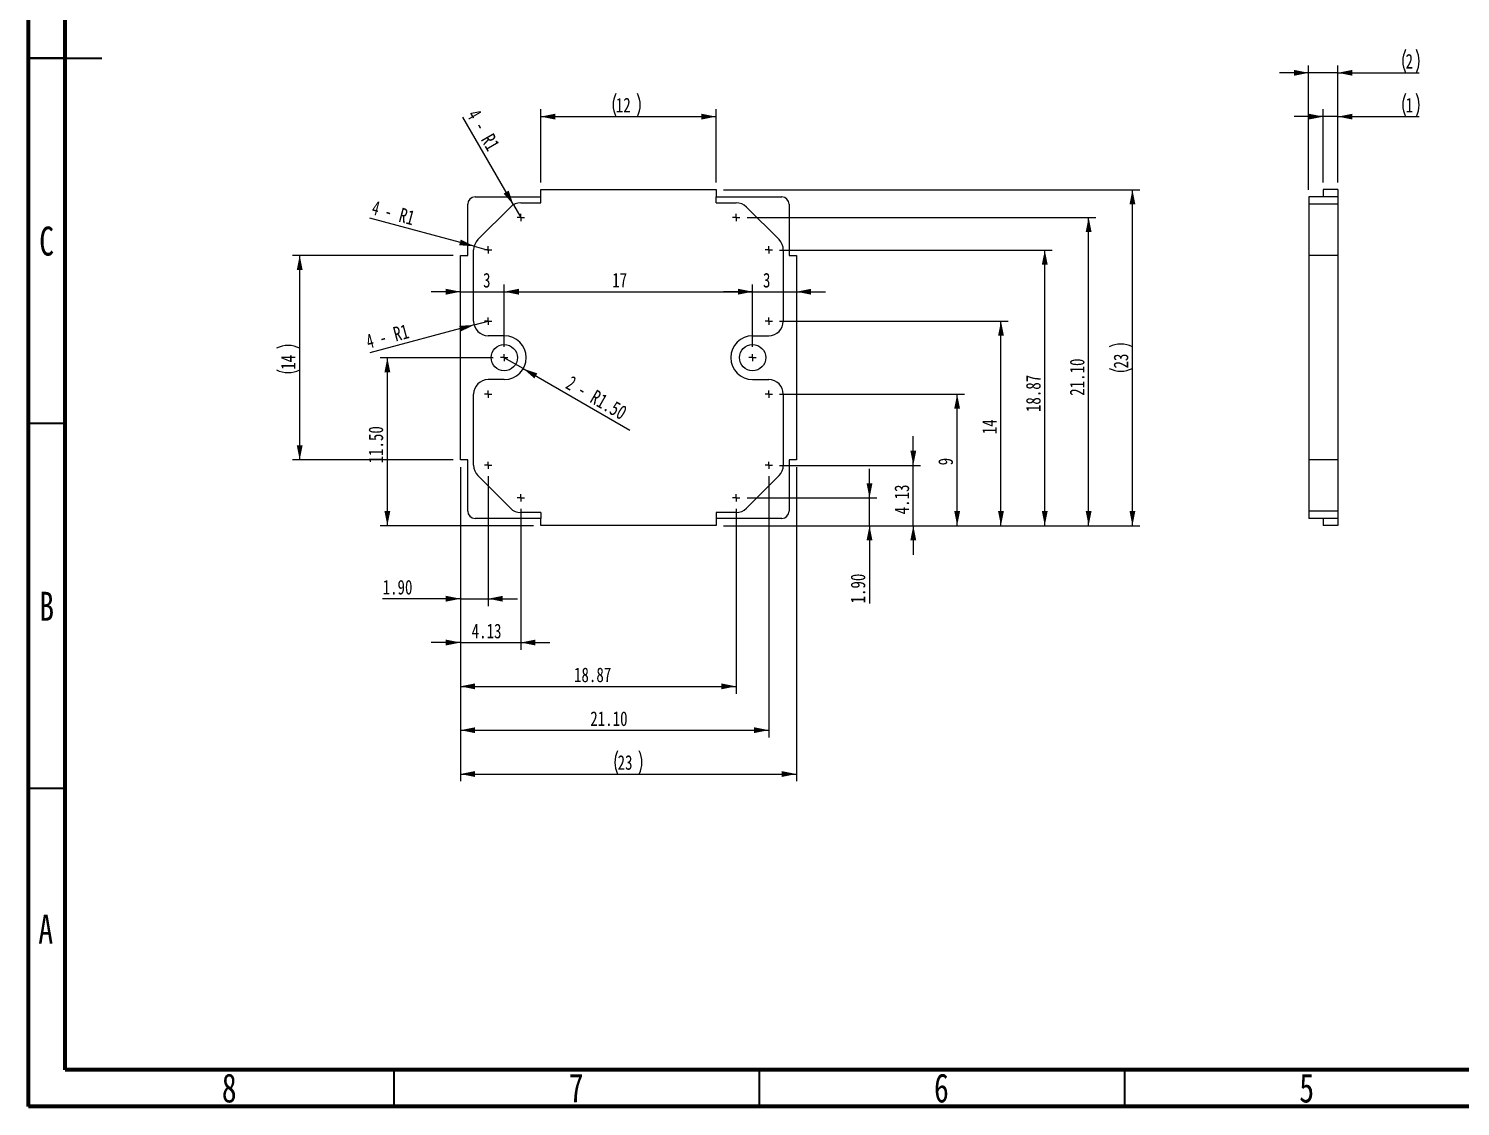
# Model space of a CAD drawing. Header units: millimetres. Extents: x 15 to 415, y 5 to 292.
# Drawn here: x 15 to 211, y 5 to 152.5 of the extents above; entities that cross this region are included whole.
import ezdxf

# ---------------------------------------------------------------- set-up
doc = ezdxf.new("R2010")
doc.units = ezdxf.units.MM
doc.styles.add('SLDTEXTSTYLE0', font='TXT', dxfattribs={"width": 0.75})
doc.styles.add('SLDTEXTSTYLE7', font='TXT', dxfattribs={"width": 0.666667})
doc.dimstyles.new('SLDDIMSTYLE0', dxfattribs={"dimtxt": 2, "dimasz": 2, "dimexe": 0, "dimexo": 0.0625, "dimgap": 0.5, "dimtad": 1, "dimlfac": 0.5, "dimrnd": 1e-09, "dimzin": 12, "dimdsep": 46, "dimtxsty": 'SLDTEXTSTYLE0', "dimsah": 1, "dimcen": 0.09, "dimadec": 0, "dimazin": 3, "dimtfac": 1, "dimtofl": 0, "dimtmove": 0, "dimatfit": 3, "dimfxl": 1, "dimfrac": 2, "dimtolj": 1, "dimtzin": 12, "dimarcsym": 0})
doc.dimstyles.new('SLDDIMSTYLE1', dxfattribs={"dimtxt": 2, "dimasz": 2, "dimexe": 0, "dimexo": 0.0625, "dimgap": 0.5, "dimtad": 1, "dimlfac": 0.5, "dimrnd": 1e-09, "dimzin": 12, "dimdsep": 46, "dimtxsty": 'SLDTEXTSTYLE0', "dimsah": 1, "dimcen": 0, "dimadec": 0, "dimazin": 3, "dimtfac": 1, "dimtofl": 0, "dimtmove": 0, "dimatfit": 3, "dimfxl": 1, "dimfrac": 2, "dimtolj": 1, "dimtzin": 12, "dimarcsym": 0})
doc.dimstyles.new('SLDDIMSTYLE2', dxfattribs={"dimtxt": 2, "dimasz": 2, "dimexe": 0, "dimexo": 0.0625, "dimgap": 0.5, "dimtad": 1, "dimlfac": 0.5, "dimrnd": 1e-09, "dimzin": 4, "dimdsep": 46, "dimtxsty": 'SLDTEXTSTYLE0', "dimsah": 1, "dimcen": 0.09, "dimadec": 0, "dimazin": 1, "dimtfac": 1, "dimtmove": 0, "dimatfit": 0, "dimfxl": 1, "dimfrac": 2, "dimtolj": 1, "dimtzin": 12, "dimarcsym": 0})
doc.dimstyles.new('SLDDIMSTYLE3', dxfattribs={"dimtxt": 2, "dimasz": 2, "dimexe": 0, "dimexo": 0.0625, "dimgap": 0.5, "dimtad": 1, "dimlfac": 0.5, "dimrnd": 1e-09, "dimzin": 12, "dimdsep": 46, "dimtxsty": 'SLDTEXTSTYLE0', "dimsah": 1, "dimcen": 0.09, "dimadec": 0, "dimazin": 3, "dimtfac": 1, "dimtmove": 0, "dimatfit": 0, "dimfxl": 1, "dimfrac": 2, "dimtolj": 1, "dimtzin": 12, "dimarcsym": 0})
doc.dimstyles.new('SLDDIMSTYLE4', dxfattribs={"dimtxt": 2, "dimasz": 2, "dimexe": 0, "dimexo": 0.0625, "dimgap": 0.5, "dimtad": 1, "dimlfac": 0.5, "dimrnd": 1e-09, "dimzin": 4, "dimdsep": 46, "dimtxsty": 'SLDTEXTSTYLE0', "dimsah": 1, "dimcen": 0.09, "dimadec": 0, "dimazin": 1, "dimtfac": 1, "dimtofl": 0, "dimtmove": 0, "dimatfit": 3, "dimfxl": 1, "dimfrac": 2, "dimtolj": 1, "dimtzin": 12, "dimarcsym": 0})
doc.dimstyles.new('SLDDIMSTYLE5', dxfattribs={"dimtxt": 2, "dimasz": 2, "dimexe": 0, "dimexo": 0.0625, "dimgap": 0.5, "dimtad": 1, "dimlfac": 0.5, "dimrnd": 1e-09, "dimzin": 4, "dimdsep": 46, "dimtxsty": 'SLDTEXTSTYLE0', "dimsah": 1, "dimcen": 0, "dimadec": 0, "dimazin": 1, "dimtfac": 1, "dimtofl": 0, "dimtmove": 0, "dimatfit": 3, "dimfxl": 1, "dimfrac": 2, "dimtolj": 1, "dimtzin": 12, "dimarcsym": 0})

# ---------------------------------------------------------------- blocks, each defined once
blk = doc.blocks.new('_D')
at = {"color": 7, "linetype": 'Continuous', "lineweight": 18}
for p, q in [((85.11, 131.5), (85.11, 141.5)), ((109.11, 131.5), (109.11, 141.5)), ((85.11, 140.5), (109.11, 140.5))]:
    blk.add_line(p, q, dxfattribs=at)
for centre, start, end in [((98.57, 142.09), 153.4349, 206.5651), ((95.17, 142.09), 333.4349, 26.5651)]:
    blk.add_arc(centre, 3.55, start, end, dxfattribs=at)
for points in [[(85.11, 140.5), (87.11, 140.1), (87.11, 140.9)], [(109.11, 140.5), (107.11, 140.9), (107.11, 140.1)]]:
    blk.add_solid(points, dxfattribs=at)
at = {"color": 7, "linetype": 'Continuous', "lineweight": 18, "insert": (95.39, 143.08), "char_height": 2, "attachment_point": 1, "style": 'SLDTEXTSTYLE0'}
blk.add_mtext('12', dxfattribs=at)
blk = doc.blocks.new('_D_1')
at = {"color": 7, "linetype": 'Continuous', "lineweight": 18}
for q in [(74.45, 140.43), (82.37, 126.7)]:
    blk.add_line((81.37, 128.43), q, dxfattribs=at)
blk.add_solid([(81.37, 128.43), (80.72, 130.37), (80.02, 129.97)], dxfattribs=at)
at = {"color": 7, "linetype": 'Continuous', "lineweight": 18, "char_height": 2, "attachment_point": 1, "rotation": 300}
for s, insert, style in [('4 -', (76.67, 141.71), 'SLDTEXTSTYLE7'), ('R1', (78.59, 138.38), 'SLDTEXTSTYLE0')]:
    blk.add_mtext(s, dxfattribs=dict(at, insert=insert, style=style))
blk = doc.blocks.new('_D_2')
at = {"color": 7, "linetype": 'Continuous', "lineweight": 18}
for q in [(61.69, 126.59), (77.91, 122.24)]:
    blk.add_line((75.98, 122.76), q, dxfattribs=at)
blk.add_solid([(75.98, 122.76), (74.15, 123.67), (73.94, 122.89)], dxfattribs=at)
at = {"color": 7, "linetype": 'Continuous', "lineweight": 18, "char_height": 2, "attachment_point": 1, "rotation": 345}
for s, insert, style in [('4 -', (62.36, 129.07), 'SLDTEXTSTYLE7'), ('R1', (66.07, 128.07), 'SLDTEXTSTYLE0')]:
    blk.add_mtext(s, dxfattribs=dict(at, insert=insert, style=style))
blk = doc.blocks.new('_D_3')
at = {"color": 7, "linetype": 'Continuous', "lineweight": 18}
for q in [(61.69, 108.16), (77.91, 112.5)]:
    blk.add_line((75.98, 111.98), q, dxfattribs=at)
blk.add_solid([(75.98, 111.98), (73.94, 111.85), (74.15, 111.08)], dxfattribs=at)
at = {"color": 7, "linetype": 'Continuous', "lineweight": 18, "char_height": 2, "attachment_point": 1, "rotation": 15}
for s, insert, style in [('R1', (64.74, 111.63), 'SLDTEXTSTYLE0'), ('4 -', (61.03, 110.64), 'SLDTEXTSTYLE7')]:
    blk.add_mtext(s, dxfattribs=dict(at, insert=insert, style=style))
blk = doc.blocks.new('_D_4')
at = {"color": 7, "linetype": 'Continuous', "lineweight": 18}
for p, q in [((130.11, 88.3), (130.11, 92.3)), ((113.35, 88.3), (131.11, 88.3)), ((130.11, 84.5), (130.11, 88.3)), ((110.11, 84.5), (131.11, 84.5)), ((130.11, 84.5), (130.11, 73.85))]:
    blk.add_line(p, q, dxfattribs=at)
for points in [[(130.11, 88.3), (130.51, 90.3), (129.71, 90.3)], [(130.11, 84.5), (129.71, 82.5), (130.51, 82.5)]]:
    blk.add_solid(points, dxfattribs=at)
at = {"color": 7, "linetype": 'Continuous', "lineweight": 18, "insert": (127.53, 73.85), "char_height": 2, "attachment_point": 1, "rotation": 90, "style": 'SLDTEXTSTYLE0'}
blk.add_mtext('1.90', dxfattribs=at)
blk = doc.blocks.new('_D_5')
at = {"color": 7, "linetype": 'Continuous', "lineweight": 18}
for p, q in [((136.11, 92.76), (136.11, 96.76)), ((117.81, 92.76), (137.11, 92.76)), ((136.11, 84.5), (136.11, 92.76)), ((110.11, 84.5), (137.11, 84.5)), ((136.11, 84.5), (136.11, 80.5))]:
    blk.add_line(p, q, dxfattribs=at)
for points in [[(136.11, 92.76), (136.51, 94.76), (135.71, 94.76)], [(136.11, 84.5), (135.71, 82.5), (136.51, 82.5)]]:
    blk.add_solid(points, dxfattribs=at)
at = {"color": 7, "linetype": 'Continuous', "lineweight": 18, "insert": (133.53, 86.05), "char_height": 2, "attachment_point": 1, "rotation": 90, "style": 'SLDTEXTSTYLE0'}
blk.add_mtext('4.13', dxfattribs=at)
blk = doc.blocks.new('_D_6')
at = {"color": 7, "linetype": 'Continuous', "lineweight": 18}
for p, q in [((117.81, 102.5), (143.11, 102.5)), ((142.11, 84.5), (142.11, 102.5)), ((110.11, 84.5), (143.11, 84.5))]:
    blk.add_line(p, q, dxfattribs=at)
for points in [[(142.11, 102.5), (141.71, 100.5), (142.51, 100.5)], [(142.11, 84.5), (142.51, 86.5), (141.71, 86.5)]]:
    blk.add_solid(points, dxfattribs=at)
at = {"color": 7, "linetype": 'Continuous', "lineweight": 18, "insert": (139.53, 92.76), "char_height": 2, "attachment_point": 1, "rotation": 90, "style": 'SLDTEXTSTYLE0'}
blk.add_mtext('9', dxfattribs=at)
blk = doc.blocks.new('_D_7')
at = {"color": 7, "linetype": 'Continuous', "lineweight": 18}
for p, q in [((117.81, 112.5), (149.11, 112.5)), ((148.11, 84.5), (148.11, 112.5)), ((110.11, 84.5), (149.11, 84.5))]:
    blk.add_line(p, q, dxfattribs=at)
for points in [[(148.11, 112.5), (147.71, 110.5), (148.51, 110.5)], [(148.11, 84.5), (148.51, 86.5), (147.71, 86.5)]]:
    blk.add_solid(points, dxfattribs=at)
at = {"color": 7, "linetype": 'Continuous', "lineweight": 18, "insert": (145.53, 97.02), "char_height": 2, "attachment_point": 1, "rotation": 90, "style": 'SLDTEXTSTYLE0'}
blk.add_mtext('14', dxfattribs=at)
blk = doc.blocks.new('_D_8')
at = {"color": 7, "linetype": 'Continuous', "lineweight": 18}
for p, q in [((117.81, 122.24), (155.11, 122.24)), ((154.11, 84.5), (154.11, 122.24)), ((110.11, 84.5), (155.11, 84.5))]:
    blk.add_line(p, q, dxfattribs=at)
for points in [[(154.11, 122.24), (153.71, 120.24), (154.51, 120.24)], [(154.11, 84.5), (154.51, 86.5), (153.71, 86.5)]]:
    blk.add_solid(points, dxfattribs=at)
at = {"color": 7, "linetype": 'Continuous', "lineweight": 18, "insert": (151.53, 100.05), "char_height": 2, "attachment_point": 1, "rotation": 90, "style": 'SLDTEXTSTYLE0'}
blk.add_mtext('18.87', dxfattribs=at)
blk = doc.blocks.new('_D_9')
at = {"color": 7, "linetype": 'Continuous', "lineweight": 18}
for p, q in [((113.35, 126.7), (161.11, 126.7)), ((160.11, 84.5), (160.11, 126.7)), ((110.11, 84.5), (161.11, 84.5))]:
    blk.add_line(p, q, dxfattribs=at)
for points in [[(160.11, 126.7), (159.71, 124.7), (160.51, 124.7)], [(160.11, 84.5), (160.51, 86.5), (159.71, 86.5)]]:
    blk.add_solid(points, dxfattribs=at)
at = {"color": 7, "linetype": 'Continuous', "lineweight": 18, "insert": (157.53, 102.28), "char_height": 2, "attachment_point": 1, "rotation": 90, "style": 'SLDTEXTSTYLE0'}
blk.add_mtext('21.10', dxfattribs=at)
blk = doc.blocks.new('_D_10')
at = {"color": 7, "linetype": 'Continuous', "lineweight": 18}
for p, q in [((110.11, 130.5), (167.11, 130.5)), ((166.11, 84.5), (166.11, 130.5)), ((110.11, 84.5), (167.11, 84.5))]:
    blk.add_line(p, q, dxfattribs=at)
for centre, start, end in [((164.52, 105.81), 63.4349, 116.5651), ((164.52, 109.2), 243.4349, 296.5651)]:
    blk.add_arc(centre, 3.55, start, end, dxfattribs=at)
for points in [[(166.11, 130.5), (165.71, 128.5), (166.51, 128.5)], [(166.11, 84.5), (166.51, 86.5), (165.71, 86.5)]]:
    blk.add_solid(points, dxfattribs=at)
at = {"color": 7, "linetype": 'Continuous', "lineweight": 18, "insert": (163.53, 106.02), "char_height": 2, "attachment_point": 1, "rotation": 90, "style": 'SLDTEXTSTYLE0'}
blk.add_mtext('23', dxfattribs=at)
blk = doc.blocks.new('_D_11')
at = {"color": 7, "linetype": 'Continuous', "lineweight": 18}
for p, q in [((74.11, 92.5), (74.11, 73.5)), ((77.91, 91.26), (77.91, 73.5)), ((74.11, 74.5), (63.46, 74.5)), ((74.11, 74.5), (77.91, 74.5)), ((77.91, 74.5), (81.91, 74.5))]:
    blk.add_line(p, q, dxfattribs=at)
for points in [[(74.11, 74.5), (72.11, 74.9), (72.11, 74.1)], [(77.91, 74.5), (79.91, 74.1), (79.91, 74.9)]]:
    blk.add_solid(points, dxfattribs=at)
at = {"color": 7, "linetype": 'Continuous', "lineweight": 18, "insert": (63.46, 77.08), "char_height": 2, "attachment_point": 1, "style": 'SLDTEXTSTYLE0'}
blk.add_mtext('1.90', dxfattribs=at)
blk = doc.blocks.new('_D_12')
at = {"color": 7, "linetype": 'Continuous', "lineweight": 18}
for p, q in [((74.11, 92.5), (74.11, 67.5)), ((82.37, 86.8), (82.37, 67.5)), ((74.11, 68.5), (70.11, 68.5)), ((74.11, 68.5), (82.37, 68.5)), ((82.37, 68.5), (86.37, 68.5))]:
    blk.add_line(p, q, dxfattribs=at)
for points in [[(74.11, 68.5), (72.11, 68.9), (72.11, 68.1)], [(82.37, 68.5), (84.37, 68.1), (84.37, 68.9)]]:
    blk.add_solid(points, dxfattribs=at)
at = {"color": 7, "linetype": 'Continuous', "lineweight": 18, "insert": (75.65, 71.08), "char_height": 2, "attachment_point": 1, "style": 'SLDTEXTSTYLE0'}
blk.add_mtext('4.13', dxfattribs=at)
blk = doc.blocks.new('_D_13')
at = {"color": 7, "linetype": 'Continuous', "lineweight": 18}
for p, q in [((74.11, 92.5), (74.11, 61.5)), ((111.85, 86.8), (111.85, 61.5)), ((74.11, 62.5), (111.85, 62.5))]:
    blk.add_line(p, q, dxfattribs=at)
for points in [[(74.11, 62.5), (76.11, 62.1), (76.11, 62.9)], [(111.85, 62.5), (109.85, 62.9), (109.85, 62.1)]]:
    blk.add_solid(points, dxfattribs=at)
at = {"color": 7, "linetype": 'Continuous', "lineweight": 18, "insert": (89.66, 65.08), "char_height": 2, "attachment_point": 1, "style": 'SLDTEXTSTYLE0'}
blk.add_mtext('18.87', dxfattribs=at)
blk = doc.blocks.new('_D_14')
at = {"color": 7, "linetype": 'Continuous', "lineweight": 18}
for p, q in [((74.11, 92.5), (74.11, 55.5)), ((116.31, 91.26), (116.31, 55.5)), ((74.11, 56.5), (116.31, 56.5))]:
    blk.add_line(p, q, dxfattribs=at)
for points in [[(74.11, 56.5), (76.11, 56.1), (76.11, 56.9)], [(116.31, 56.5), (114.31, 56.9), (114.31, 56.1)]]:
    blk.add_solid(points, dxfattribs=at)
at = {"color": 7, "linetype": 'Continuous', "lineweight": 18, "insert": (91.89, 59.08), "char_height": 2, "attachment_point": 1, "style": 'SLDTEXTSTYLE0'}
blk.add_mtext('21.10', dxfattribs=at)
blk = doc.blocks.new('_D_15')
at = {"color": 7, "linetype": 'Continuous', "lineweight": 18}
for p, q in [((74.11, 92.5), (74.11, 49.5)), ((120.11, 92.5), (120.11, 49.5)), ((74.11, 50.5), (120.11, 50.5))]:
    blk.add_line(p, q, dxfattribs=at)
for centre, start, end in [((98.81, 52.09), 153.4349, 206.5651), ((95.41, 52.09), 333.4349, 26.5651)]:
    blk.add_arc(centre, 3.55, start, end, dxfattribs=at)
for points in [[(74.11, 50.5), (76.11, 50.1), (76.11, 50.9)], [(120.11, 50.5), (118.11, 50.9), (118.11, 50.1)]]:
    blk.add_solid(points, dxfattribs=at)
at = {"color": 7, "linetype": 'Continuous', "lineweight": 18, "insert": (95.63, 53.08), "char_height": 2, "attachment_point": 1, "style": 'SLDTEXTSTYLE0'}
blk.add_mtext('23', dxfattribs=at)
blk = doc.blocks.new('_D_16')
at = {"color": 7, "linetype": 'Continuous', "lineweight": 18}
for q in [(80.11, 107.5), (97.3, 97.58)]:
    blk.add_line((82.71, 106), q, dxfattribs=at)
blk.add_solid([(82.71, 106), (84.24, 104.66), (84.64, 105.35)], dxfattribs=at)
at = {"color": 7, "linetype": 'Continuous', "lineweight": 18, "char_height": 2, "attachment_point": 1, "rotation": 330}
for s, insert, style in [('2 -', (89.38, 105.12), 'SLDTEXTSTYLE7'), ('R1.50', (92.7, 103.2), 'SLDTEXTSTYLE0')]:
    blk.add_mtext(s, dxfattribs=dict(at, insert=insert, style=style))
blk = doc.blocks.new('_D_17')
at = {"color": 7, "linetype": 'Continuous', "lineweight": 18}
for p, q in [((74.11, 116.53), (70.11, 116.53)), ((74.11, 116.53), (80.11, 116.53)), ((80.11, 109), (80.11, 117.53)), ((80.11, 116.53), (84.11, 116.53))]:
    blk.add_line(p, q, dxfattribs=at)
for points in [[(74.11, 116.53), (72.11, 116.93), (72.11, 116.13)], [(80.11, 116.53), (82.11, 116.13), (82.11, 116.93)]]:
    blk.add_solid(points, dxfattribs=at)
at = {"color": 7, "linetype": 'Continuous', "lineweight": 18, "insert": (77.21, 119.11), "char_height": 2, "attachment_point": 1, "style": 'SLDTEXTSTYLE0'}
blk.add_mtext('3', dxfattribs=at)
blk = doc.blocks.new('_D_18')
at = {"color": 7, "linetype": 'Continuous', "lineweight": 18}
for p, q in [((80.11, 109), (80.11, 117.53)), ((80.11, 116.53), (114.11, 116.53)), ((114.11, 109), (114.11, 117.53))]:
    blk.add_line(p, q, dxfattribs=at)
for points in [[(80.11, 116.53), (82.11, 116.13), (82.11, 116.93)], [(114.11, 116.53), (112.11, 116.93), (112.11, 116.13)]]:
    blk.add_solid(points, dxfattribs=at)
at = {"color": 7, "linetype": 'Continuous', "lineweight": 18, "insert": (94.89, 119.11), "char_height": 2, "attachment_point": 1, "style": 'SLDTEXTSTYLE0'}
blk.add_mtext('17', dxfattribs=at)
blk = doc.blocks.new('_D_19')
at = {"color": 7, "linetype": 'Continuous', "lineweight": 18}
for p, q in [((114.11, 116.53), (110.11, 116.53)), ((114.11, 109), (114.11, 117.53)), ((114.11, 116.53), (120.11, 116.53)), ((120.11, 116.53), (124.11, 116.53))]:
    blk.add_line(p, q, dxfattribs=at)
for points in [[(114.11, 116.53), (112.11, 116.93), (112.11, 116.13)], [(120.11, 116.53), (122.11, 116.13), (122.11, 116.93)]]:
    blk.add_solid(points, dxfattribs=at)
at = {"color": 7, "linetype": 'Continuous', "lineweight": 18, "insert": (115.53, 119.11), "char_height": 2, "attachment_point": 1, "style": 'SLDTEXTSTYLE0'}
blk.add_mtext('3', dxfattribs=at)
blk = doc.blocks.new('_D_20')
at = {"color": 7, "linetype": 'Continuous', "lineweight": 18}
for p, q in [((78.61, 107.5), (63.11, 107.5)), ((64.11, 84.5), (64.11, 107.5)), ((84.11, 84.5), (63.11, 84.5))]:
    blk.add_line(p, q, dxfattribs=at)
for points in [[(64.11, 107.5), (63.71, 105.5), (64.51, 105.5)], [(64.11, 84.5), (64.51, 86.5), (63.71, 86.5)]]:
    blk.add_solid(points, dxfattribs=at)
at = {"color": 7, "linetype": 'Continuous', "lineweight": 18, "insert": (61.53, 93.02), "char_height": 2, "attachment_point": 1, "rotation": 90, "style": 'SLDTEXTSTYLE0'}
blk.add_mtext('11.50', dxfattribs=at)
blk = doc.blocks.new('_D_21')
at = {"color": 7, "linetype": 'Continuous', "lineweight": 18}
for p, q in [((73.11, 121.5), (51.11, 121.5)), ((52.11, 93.5), (52.11, 121.5)), ((73.11, 93.5), (51.11, 93.5))]:
    blk.add_line(p, q, dxfattribs=at)
for centre, start, end in [((50.52, 105.62), 63.4349, 116.5651), ((50.52, 109.01), 243.4349, 296.5651)]:
    blk.add_arc(centre, 3.55, start, end, dxfattribs=at)
for points in [[(52.11, 121.5), (51.71, 119.5), (52.51, 119.5)], [(52.11, 93.5), (52.51, 95.5), (51.71, 95.5)]]:
    blk.add_solid(points, dxfattribs=at)
at = {"color": 7, "linetype": 'Continuous', "lineweight": 18, "insert": (49.53, 105.84), "char_height": 2, "attachment_point": 1, "rotation": 90, "style": 'SLDTEXTSTYLE0'}
blk.add_mtext('14', dxfattribs=at)
blk = doc.blocks.new('SW_CENTERMARKSYMBOL_0')
at = {"color": 0, "linetype": 'Continuous', "lineweight": 0}
for q in [(-0.5, 0), (0, 0.5), (0, -0.5), (0.5, 0)]:
    blk.add_line((0, 0), q, dxfattribs=at)
blk = doc.blocks.new('SW_CENTERMARKSYMBOL_1')
at = {"color": 0, "linetype": 'Continuous', "lineweight": 0}
for q in [(-0.5, 0), (0, 0.5), (0, -0.5), (0.5, 0)]:
    blk.add_line((0, 0), q, dxfattribs=at)
blk = doc.blocks.new('SW_CENTERMARKSYMBOL_2')
at = {"color": 0, "linetype": 'Continuous', "lineweight": 0}
for q in [(-0.5, 0), (0, 0.5), (0, -0.5), (0.5, 0)]:
    blk.add_line((0, 0), q, dxfattribs=at)
blk = doc.blocks.new('SW_CENTERMARKSYMBOL_3')
at = {"color": 0, "linetype": 'Continuous', "lineweight": 0}
for q in [(-0.5, 0), (0, 0.5), (0, -0.5), (0.5, 0)]:
    blk.add_line((0, 0), q, dxfattribs=at)
blk = doc.blocks.new('SW_CENTERMARKSYMBOL_4')
at = {"color": 0, "linetype": 'Continuous', "lineweight": 0}
for q in [(-0.5, 0), (0, 0.5), (0, -0.5), (0.5, 0)]:
    blk.add_line((0, 0), q, dxfattribs=at)
blk = doc.blocks.new('SW_CENTERMARKSYMBOL_5')
at = {"color": 0, "linetype": 'Continuous', "lineweight": 0}
for q in [(-0.5, 0), (0, 0.5), (0, -0.5), (0.5, 0)]:
    blk.add_line((0, 0), q, dxfattribs=at)
blk = doc.blocks.new('SW_CENTERMARKSYMBOL_6')
at = {"color": 0, "linetype": 'Continuous', "lineweight": 0}
for q in [(-0.5, 0), (0, 0.5), (0, -0.5), (0.5, 0)]:
    blk.add_line((0, 0), q, dxfattribs=at)
blk = doc.blocks.new('SW_CENTERMARKSYMBOL_7')
at = {"color": 0, "linetype": 'Continuous', "lineweight": 0}
for q in [(-0.5, 0), (0, 0.5), (0, -0.5), (0.5, 0)]:
    blk.add_line((0, 0), q, dxfattribs=at)
blk = doc.blocks.new('SW_CENTERMARKSYMBOL_8')
at = {"color": 0, "linetype": 'Continuous', "lineweight": 0}
for q in [(-0.5, 0), (0, 0.5), (0, -0.5), (0.5, 0)]:
    blk.add_line((0, 0), q, dxfattribs=at)
blk = doc.blocks.new('SW_CENTERMARKSYMBOL_9')
at = {"color": 0, "linetype": 'Continuous', "lineweight": 0}
for q in [(-0.5, 0), (0, 0.5), (0, -0.5), (0.5, 0)]:
    blk.add_line((0, 0), q, dxfattribs=at)
blk = doc.blocks.new('SW_CENTERMARKSYMBOL_10')
at = {"color": 0, "linetype": 'Continuous', "lineweight": 0}
for q in [(-0.5, 0), (0, 0.5), (0, -0.5), (0.5, 0)]:
    blk.add_line((0, 0), q, dxfattribs=at)
blk = doc.blocks.new('SW_CENTERMARKSYMBOL_11')
at = {"color": 0, "linetype": 'Continuous', "lineweight": 0}
for q in [(-0.5, 0), (0, 0.5), (0, -0.5), (0.5, 0)]:
    blk.add_line((0, 0), q, dxfattribs=at)
blk = doc.blocks.new('SW_CENTERMARKSYMBOL_12')
at = {"color": 0, "linetype": 'Continuous', "lineweight": 0}
for q in [(-0.5, 0), (0, 0.5), (0, -0.5), (0.5, 0)]:
    blk.add_line((0, 0), q, dxfattribs=at)
blk = doc.blocks.new('SW_CENTERMARKSYMBOL_13')
at = {"color": 0, "linetype": 'Continuous', "lineweight": 0}
for q in [(-0.5, 0), (0, 0.5), (0, -0.5), (0.5, 0)]:
    blk.add_line((0, 0), q, dxfattribs=at)
blk = doc.blocks.new('_D_37')
at = {"color": 7, "linetype": 'Continuous', "lineweight": 18}
for p, q in [((192.23, 131.5), (192.23, 141.5)), ((194.23, 131.5), (194.23, 141.5)), ((192.23, 140.5), (188.23, 140.5)), ((194.23, 140.5), (192.23, 140.5)), ((194.23, 140.5), (205.35, 140.5))]:
    blk.add_line(p, q, dxfattribs=at)
for centre, start, end in [((206.67, 142.09), 153.4349, 206.5651), ((201.8, 142.09), 333.4349, 26.5651)]:
    blk.add_arc(centre, 3.55, start, end, dxfattribs=at)
for points in [[(192.23, 140.5), (190.23, 140.9), (190.23, 140.1)], [(194.23, 140.5), (196.23, 140.1), (196.23, 140.9)]]:
    blk.add_solid(points, dxfattribs=at)
at = {"color": 7, "linetype": 'Continuous', "lineweight": 18, "insert": (203.5, 143.08), "char_height": 2, "attachment_point": 1, "style": 'SLDTEXTSTYLE0'}
blk.add_mtext('1', dxfattribs=at)
blk = doc.blocks.new('_D_38')
at = {"color": 7, "linetype": 'Continuous', "lineweight": 18}
for p, q in [((190.23, 130.5), (190.23, 147.5)), ((194.23, 131.5), (194.23, 147.5)), ((190.23, 146.5), (186.23, 146.5)), ((194.23, 146.5), (190.23, 146.5)), ((194.23, 146.5), (205.35, 146.5))]:
    blk.add_line(p, q, dxfattribs=at)
for centre, start, end in [((206.67, 148.09), 153.4349, 206.5651), ((201.8, 148.09), 333.4349, 26.5651)]:
    blk.add_arc(centre, 3.55, start, end, dxfattribs=at)
for points in [[(190.23, 146.5), (188.23, 146.9), (188.23, 146.1)], [(194.23, 146.5), (196.23, 146.1), (196.23, 146.9)]]:
    blk.add_solid(points, dxfattribs=at)
at = {"color": 7, "linetype": 'Continuous', "lineweight": 18, "insert": (203.5, 149.08), "char_height": 2, "attachment_point": 1, "style": 'SLDTEXTSTYLE0'}
blk.add_mtext('2', dxfattribs=at)

msp = doc.modelspace()

# ---------------------------------------------------------------- linework, layer by layer
at = {"color": 7, "linetype": 'Continuous', "lineweight": 70}
for p, q in [((15, 5), (15, 292)), ((20, 10), (20, 287)), ((410, 10), (20, 10)), ((415, 5), (15, 5))]:
    msp.add_line(p, q, dxfattribs=at)
at = {"color": 7, "linetype": 'Continuous', "lineweight": 35}
for p, q in [((15, 148.5), (25, 148.5)), ((20, 148.5), (15, 148.5)), ((20, 98.5), (15, 98.5)), ((20, 48.5), (15, 48.5)), ((65, 10), (65, 5)), ((115, 10), (115, 5)), ((165, 10), (165, 5))]:
    msp.add_line(p, q, dxfattribs=at)
at = {"color": 7, "linetype": 'Continuous', "lineweight": 25}
for p, q in [((76.111, 129.503), (85.111, 129.503)), ((85.111, 129.503), (85.111, 130.503)), ((85.111, 130.503), (109.111, 130.503)), ((85.111, 128.703), (85.111, 129.503)), ((109.111, 130.503), (109.111, 129.503)), ((109.111, 128.703), (109.111, 129.503)), ((109.111, 129.503), (118.111, 129.503)), ((194.235, 129.503), (190.235, 129.503)), ((190.235, 129.503), (190.235, 128.503)), ((194.235, 130.503), (192.235, 130.503)), ((192.235, 130.503), (192.235, 129.503)), ((194.235, 130.503), (194.235, 129.503)), ((194.235, 129.503), (194.235, 128.503)), ((75.111, 121.503), (75.111, 128.503)), ((76.497, 123.658), (80.956, 128.117)), ((82.37, 128.703), (85.111, 128.703)), ((109.111, 128.703), (111.852, 128.703)), ((113.266, 128.117), (117.725, 123.658)), ((119.111, 128.503), (119.111, 121.503)), ((194.235, 128.503), (190.235, 128.503)), ((190.235, 128.503), (190.235, 121.503)), ((194.235, 128.503), (194.235, 121.503)), ((75.911, 112.503), (75.911, 122.244)), ((118.311, 122.244), (118.311, 112.503)), ((74.111, 93.503), (74.111, 121.503)), ((74.111, 121.503), (75.111, 121.503)), ((119.111, 121.503), (120.111, 121.503)), ((120.111, 121.503), (120.111, 93.503)), ((190.235, 121.503), (190.235, 93.503)), ((194.235, 121.503), (190.235, 121.503)), ((194.235, 121.503), (194.235, 93.503)), ((80.111, 110.503), (77.911, 110.503)), ((114.111, 110.503), (116.311, 110.503)), ((80.111, 104.503), (77.911, 104.503)), ((114.111, 104.503), (116.311, 104.503)), ((75.911, 92.761), (75.911, 102.503)), ((118.311, 102.503), (118.311, 92.761)), ((75.111, 93.503), (74.111, 93.503)), ((75.111, 86.503), (75.111, 93.503)), ((120.111, 93.503), (119.111, 93.503)), ((119.111, 93.503), (119.111, 86.503)), ((194.235, 93.503), (190.235, 93.503)), ((190.235, 93.503), (190.235, 86.503)), ((194.235, 93.503), (194.235, 86.503)), ((80.956, 86.888), (76.497, 91.347)), ((117.725, 91.347), (113.266, 86.888)), ((85.111, 86.303), (82.37, 86.303)), ((85.111, 86.303), (85.111, 85.503)), ((111.852, 86.303), (109.111, 86.303)), ((109.111, 86.303), (109.111, 85.503)), ((194.235, 86.503), (190.235, 86.503)), ((190.235, 86.503), (190.235, 85.503)), ((194.235, 86.503), (194.235, 85.503)), ((85.111, 85.503), (76.111, 85.503)), ((85.111, 84.503), (85.111, 85.503)), ((109.111, 84.503), (85.111, 84.503)), ((118.111, 85.503), (109.111, 85.503)), ((109.111, 85.503), (109.111, 84.503)), ((194.235, 85.503), (190.235, 85.503)), ((192.235, 85.503), (192.235, 84.503)), ((194.235, 84.503), (192.235, 84.503)), ((194.235, 85.503), (194.235, 84.503))]:
    msp.add_line(p, q, dxfattribs=at)
for centre in [(80.111, 107.503), (114.111, 107.503)]:
    msp.add_circle(centre, 1.8, dxfattribs=at)
for centre, radius, start, end in [((76.111, 128.503), 1, 90, 180), ((118.111, 128.503), 1, 0, 90), ((82.37, 126.703), 2, 90, 135), ((111.852, 126.703), 2, 45, 90), ((77.911, 122.244), 2, 135, 180), ((116.311, 122.244), 2, 0, 45), ((77.911, 112.503), 2, 180, 270), ((116.311, 112.503), 2, 270, 0), ((80.111, 107.503), 3, 270, 90), ((114.111, 107.503), 3, 90, 270), ((77.911, 102.503), 2, 90, 180), ((116.311, 102.503), 2, 0, 90), ((77.911, 92.761), 2, 180, 225), ((116.311, 92.761), 2, 315, 0), ((76.111, 86.503), 1, 180, 270), ((82.37, 88.303), 2, 225, 270), ((111.852, 88.303), 2, 270, 315), ((118.111, 86.503), 1, 270, 0)]:
    msp.add_arc(centre, radius, start, end, dxfattribs=at)

# ---------------------------------------------------------------- block references
at = {"color": 7, "linetype": 'Continuous', "lineweight": 0}
for name, p in [('SW_CENTERMARKSYMBOL_2', (82.37, 126.703)), ('SW_CENTERMARKSYMBOL_12', (111.852, 126.703)), ('SW_CENTERMARKSYMBOL_3', (77.911, 122.244)), ('SW_CENTERMARKSYMBOL_13', (116.311, 122.244)), ('SW_CENTERMARKSYMBOL_4', (77.911, 112.503)), ('SW_CENTERMARKSYMBOL_11', (116.311, 112.503)), ('SW_CENTERMARKSYMBOL_0', (80.111, 107.503)), ('SW_CENTERMARKSYMBOL_1', (114.111, 107.503)), ('SW_CENTERMARKSYMBOL_5', (77.911, 102.503)), ('SW_CENTERMARKSYMBOL_10', (116.311, 102.503)), ('SW_CENTERMARKSYMBOL_6', (77.911, 92.761)), ('SW_CENTERMARKSYMBOL_9', (116.311, 92.761)), ('SW_CENTERMARKSYMBOL_7', (82.37, 88.303)), ('SW_CENTERMARKSYMBOL_8', (111.852, 88.303))]:
    msp.add_blockref(name, p, dxfattribs=at)

# ---------------------------------------------------------------- texts
at = {"color": 7, "linetype": 'Continuous', "lineweight": 0, "char_height": 3.969, "attachment_point": 2, "style": 'SLDTEXTSTYLE0'}
for s, insert in [('C', (17.459, 125.446)), ('B', (17.471, 75.446)), ('A', (17.34, 31.254)), ('8', (42.46, 9.504)), ('7', (89.96, 9.504)), ('6', (139.96, 9.504)), ('5', (189.96, 9.504))]:
    msp.add_mtext(s, dxfattribs=dict(at, insert=insert))

# ---------------------------------------------------------------- dimensions: what is measured, and where the dimension line sits
at = {"color": 7, "linetype": 'Continuous', "lineweight": 18}
for base, p1, p2, dimstyle, picture, middle in [((190.235, 146.503), (194.235, 130.503), (190.235, 129.503), 'SLDDIMSTYLE3', '_D_38', (204.235, 146.503)), ((109.111, 140.503), (85.111, 130.503), (109.111, 130.503), 'SLDDIMSTYLE0', '_D', (96.871, 140.503)), ((192.235, 140.503), (194.235, 130.503), (192.235, 130.503), 'SLDDIMSTYLE3', '_D_37', (204.235, 140.503)), ((120.111, 50.503), (74.111, 93.503), (120.111, 93.503), 'SLDDIMSTYLE0', '_D_15', (97.111, 50.503))]:
    dim = msp.add_linear_dim(base=base, p1=p1, p2=p2, text='(<>)', dimstyle=dimstyle, dxfattribs=at)
    dim.commit()
    dim.dimension.update_dxf_attribs({"geometry": picture, "text_midpoint": middle, "dimtype": 160})
for center, mpoint, text, dimstyle, picture, middle in [((82.37, 126.703), (81.37, 128.435), '4 - <>', 'SLDDIMSTYLE1', '_D_1', (76.131, 137.508)), ((77.911, 122.244), (75.979, 122.761), '4 - <>', 'SLDDIMSTYLE1', '_D_2', (64.954, 125.716)), ((77.911, 112.503), (75.979, 111.985), '4 - <>', 'SLDDIMSTYLE1', '_D_3', (64.954, 109.031)), ((80.111, 107.503), (82.709, 106.003), '2 - <>', 'SLDDIMSTYLE5', '_D_16', (92.769, 100.194))]:
    dim = msp.add_radius_dim(center=center, mpoint=mpoint, text=text, dimstyle=dimstyle, dxfattribs=at)
    dim.commit()
    dim.dimension.update_dxf_attribs({"geometry": picture, "text_midpoint": middle, "dimtype": 164})
for base, p1, p2, picture, middle in [((166.111, 130.503), (109.111, 84.503), (109.111, 130.503), '_D_10', (166.111, 107.503)), ((52.111, 121.503), (74.111, 93.503), (74.111, 121.503), '_D_21', (52.111, 107.316))]:
    dim = msp.add_linear_dim(base=base, p1=p1, p2=p2, angle=90, text='(<>)', dimstyle='SLDDIMSTYLE0', dxfattribs=at)
    dim.commit()
    dim.dimension.update_dxf_attribs({"geometry": picture, "text_midpoint": middle, "dimtype": 160})
for base, p1, p2, dimstyle, picture, middle in [((160.111, 126.703), (109.111, 84.503), (112.352, 126.703), 'SLDDIMSTYLE4', '_D_9', (160.111, 105.603)), ((154.111, 122.244), (109.111, 84.503), (116.811, 122.244), 'SLDDIMSTYLE0', '_D_8', (154.111, 103.373)), ((148.111, 112.503), (109.111, 84.503), (116.811, 112.503), 'SLDDIMSTYLE0', '_D_7', (148.111, 98.503)), ((64.111, 107.503), (85.111, 84.503), (79.611, 107.503), 'SLDDIMSTYLE4', '_D_20', (64.111, 96.348)), ((142.111, 102.503), (109.111, 84.503), (116.811, 102.503), 'SLDDIMSTYLE0', '_D_6', (142.111, 93.503)), ((136.111, 92.761), (109.111, 84.503), (116.811, 92.761), 'SLDDIMSTYLE3', '_D_5', (136.111, 88.632)), ((130.111, 88.303), (109.111, 84.503), (112.352, 88.303), 'SLDDIMSTYLE2', '_D_4', (130.111, 76.439))]:
    dim = msp.add_linear_dim(base=base, p1=p1, p2=p2, angle=90, dimstyle=dimstyle, dxfattribs=at)
    dim.commit()
    dim.dimension.update_dxf_attribs({"geometry": picture, "text_midpoint": middle, "dimtype": 160})
for base, p1, p2, dimstyle, picture, middle in [((80.111, 116.527), (74.111, 121.503), (80.111, 108.003), 'SLDDIMSTYLE3', '_D_17', (77.944, 116.527)), ((120.111, 116.527), (114.111, 108.003), (120.111, 121.503), 'SLDDIMSTYLE3', '_D_19', (116.271, 116.527)), ((114.111, 116.527), (80.111, 108.003), (114.111, 108.003), 'SLDDIMSTYLE0', '_D_18', (96.364, 116.527)), ((77.911, 74.503), (74.111, 93.503), (77.911, 92.261), 'SLDDIMSTYLE2', '_D_11', (66.047, 74.503)), ((82.37, 68.503), (74.111, 93.503), (82.37, 87.803), 'SLDDIMSTYLE3', '_D_12', (78.241, 68.503)), ((111.852, 62.503), (74.111, 93.503), (111.852, 87.803), 'SLDDIMSTYLE0', '_D_13', (92.982, 62.503)), ((116.311, 56.503), (74.111, 93.503), (116.311, 92.261), 'SLDDIMSTYLE4', '_D_14', (95.211, 56.503))]:
    dim = msp.add_linear_dim(base=base, p1=p1, p2=p2, dimstyle=dimstyle, dxfattribs=at)
    dim.commit()
    dim.dimension.update_dxf_attribs({"geometry": picture, "text_midpoint": middle, "dimtype": 160})

doc.saveas('drawing.dxf')
